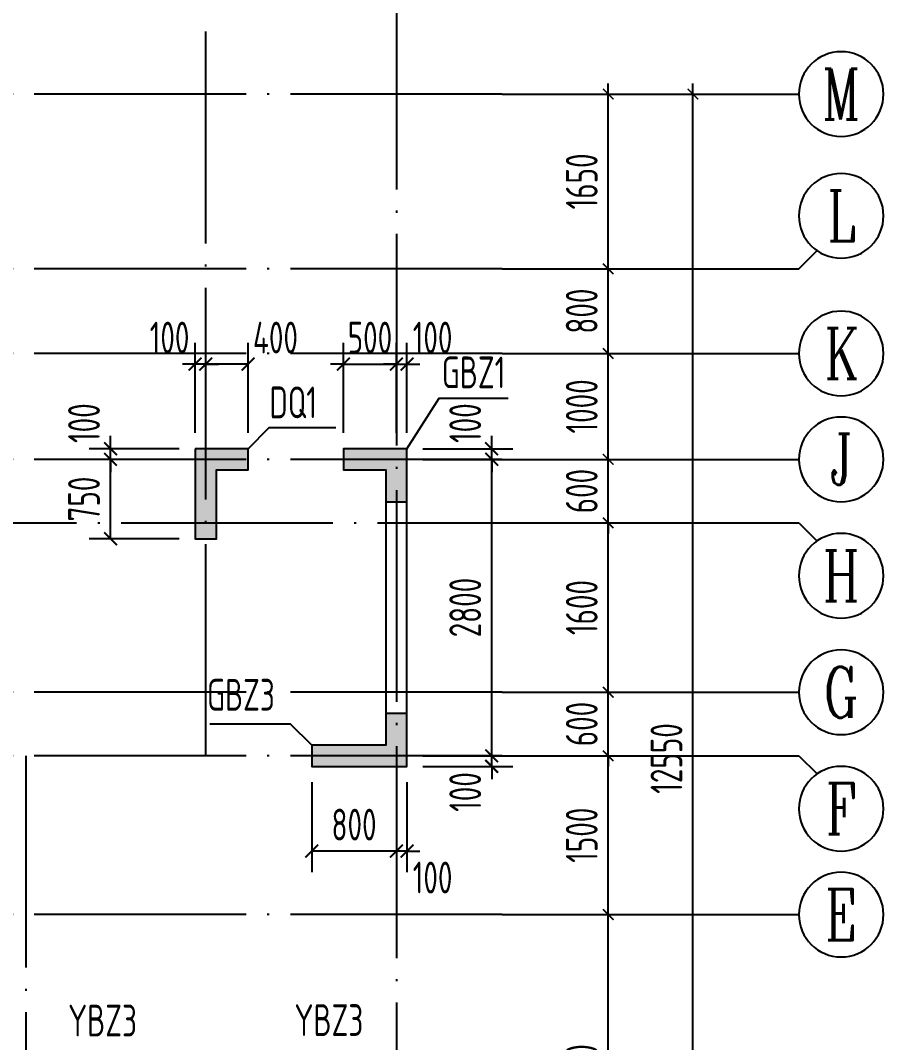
# Model space of a CAD drawing. Extents: x -1058961 to 23600, y -449123 to 2751847.
# Drawn here: x -398314 to -390164, y -111919 to -102265 of the extents above; entities that cross this region are included whole.
import ezdxf
from ezdxf.enums import TextEntityAlignment as Align

# ---------------------------------------------------------------- set-up
doc = ezdxf.new("R2010")
doc.units = 0
doc.header["$LTSCALE"] = 1000
doc.linetypes.add('DOTE', pattern=[2.42, 2, -0.2, 0.02, -0.2])
doc.layers.get('0').update_dxf_attribs({"linetype": 'CONTINUOUS'})
doc.layers.get('DEFPOINTS').update_dxf_attribs({"linetype": 'CONTINUOUS'})
for name, color, linetype in [('A-AXIS', 1, 'CONTINUOUS'), ('A-DOTE', 10, 'DOTE'), ('AXIS_NUM', 7, 'CONTINUOUS'), ('S-Q墙实线', 6, 'CONTINUOUS'), ('S-Q墙标注', 3, 'CONTINUOUS'), ('S-X详图填充', 252, 'CONTINUOUS'), ('S-X详图实线', 4, 'CONTINUOUS'), ('S-Y一般标注', 3, 'CONTINUOUS'), ('S-Z柱编号', 6, 'CONTINUOUS')]:
    doc.layers.add(name, color=color, linetype=linetype)
doc.styles.add('TSSD_Axis', font='complex.shx', dxfattribs={"width": 0.7, "bigfont": 'hztxt.shx'})
doc.styles.add('TSSD_DIMENSION', font='Tssdeng.shx', dxfattribs={"width": 0.7, "bigfont": 'tssdchn.shx'})
doc.styles.add('TSSD_REIN', font='tssdeng.shx', dxfattribs={"width": 0.7, "height": 300, "bigfont": 'tssdchn.shx'})
doc.styles.add('结构文字', font='zstxt.shx', dxfattribs={"width": 0.7, "bigfont": 'zshz.shx'})
doc.dimstyles.new('STRUCK', dxfattribs={"dimtxt": 400, "dimasz": 121, "dimexe": 200, "dimexo": 150, "dimgap": 115, "dimtad": 1, "dimdec": 0, "dimdsep": 46, "dimtxsty": '结构文字', "dimblk": 'ARCHTICK', "dimcen": 400, "dimclrd": 3, "dimclre": 3, "dimclrt": 7, "dimadec": 0, "dimazin": 0, "dimtfac": 1, "dimtdec": 0, "dimtix": 1, "dimtmove": 2, "dimatfit": 3, "dimldrblk": '_DIMX', "dimfxl": 0, "dimtolj": 1, "dimtzin": 0, "dimarcsym": 0})
doc.dimstyles.new('TSSD_100_100', dxfattribs={"dimtxt": 300, "dimasz": 100, "dimexe": 100, "dimexo": 250, "dimgap": 100, "dimtad": 1, "dimdec": 0, "dimzin": 0, "dimdsep": 46, "dimtxsty": 'TSSD_DIMENSION', "dimblk": 'ARCHTICK', "dimcen": 0, "dimdle": 100, "dimclrt": 7, "dimadec": 0, "dimazin": 0, "dimtfac": 1, "dimtdec": 0, "dimtix": 1, "dimtmove": 2, "dimatfit": 3, "dimldrblk": 'ARCHTICK', "dimfxl": 0, "dimtolj": 1, "dimtzin": 0, "dimarcsym": 0})

# ---------------------------------------------------------------- blocks, each defined once
blk = doc.blocks.new('ts_axno')
at = {"color": 0, "linetype": 'ByBlock', "lineweight": -2}
blk.add_circle((0, 0), 0.5, dxfattribs=at)
at = {"color": 0, "linetype": 'ByBlock', "lineweight": -2, "style": 'TSSD_Axis', "width": 0.7}
blk.add_attdef('A', text='', height=0.6, dxfattribs=at).set_placement((0, 0), align=Align.MIDDLE_CENTER)
blk = doc.blocks.new('_ArchTick')
at = {"color": 0, "linetype": 'ByBlock', "const_width": 0.15}
blk.add_lwpolyline([(-0.5, -0.5), (0.5, 0.5)], dxfattribs=at)
blk = doc.blocks.new('*D1113')
at = {"layer": 'DEFPOINTS', "color": 0}
for p in [(55600, 10900), (56600, 10900), (55600, 9400)]:
    blk.add_point(p, dxfattribs=at)
at = {"layer": 'S-Y一般标注', "color": 0, "lineweight": -2}
for p, q in [((56600, 9300), (56600, 11000)), ((55850, 10900), (56700, 10900)), ((55850, 9400), (56700, 9400))]:
    blk.add_line(p, q, dxfattribs=at)
at = {"layer": 'S-Y一般标注', "color": 0, "lineweight": -2, "xscale": 100, "yscale": 100, "zscale": 100}
for p, rotation in [((56600, 10900), 90), ((56600, 9400), 270)]:
    blk.add_blockref('_ArchTick', p, dxfattribs=dict(at, rotation=rotation))
at = {"layer": 'S-Y一般标注', "color": 7, "insert": (56350, 10150), "char_height": 300, "attachment_point": 5, "rotation": 90, "style": 'TSSD_DIMENSION'}
blk.add_mtext('\\A1;1500', dxfattribs=at)
blk = doc.blocks.new('*D1114')
at = {"layer": 'DEFPOINTS', "color": 0}
for p in [(55600, 11500), (56600, 11500), (55600, 10900)]:
    blk.add_point(p, dxfattribs=at)
at = {"layer": 'S-Y一般标注', "color": 0, "lineweight": -2}
for p, q in [((56600, 11500), (56600, 11600)), ((55850, 11500), (56700, 11500)), ((56600, 10900), (56600, 11500)), ((55850, 10900), (56700, 10900)), ((56600, 10900), (56600, 10800))]:
    blk.add_line(p, q, dxfattribs=at)
at = {"layer": 'S-Y一般标注', "color": 0, "lineweight": -2, "xscale": 100, "yscale": 100, "zscale": 100}
for p, rotation in [((56600, 11500), 270), ((56600, 10900), 90)]:
    blk.add_blockref('_ArchTick', p, dxfattribs=dict(at, rotation=rotation))
at = {"layer": 'S-Y一般标注', "color": 7, "insert": (56350, 11200), "char_height": 300, "attachment_point": 5, "rotation": 90, "style": 'TSSD_DIMENSION'}
blk.add_mtext('\\A1;600', dxfattribs=at)
blk = doc.blocks.new('*D1115')
at = {"layer": 'DEFPOINTS', "color": 0}
for p in [(55600, 13100.3), (56600, 13100.3), (55600, 11500)]:
    blk.add_point(p, dxfattribs=at)
at = {"layer": 'S-Y一般标注', "color": 0, "lineweight": -2}
for p, q in [((56600, 11400), (56600, 13200.3)), ((55850, 13100.3), (56700, 13100.3)), ((55850, 11500), (56700, 11500))]:
    blk.add_line(p, q, dxfattribs=at)
at = {"layer": 'S-Y一般标注', "color": 0, "lineweight": -2, "xscale": 100, "yscale": 100, "zscale": 100}
for p, rotation in [((56600, 13100.3), 90), ((56600, 11500), 270)]:
    blk.add_blockref('_ArchTick', p, dxfattribs=dict(at, rotation=rotation))
at = {"layer": 'S-Y一般标注', "color": 7, "insert": (56350, 12300.2), "char_height": 300, "attachment_point": 5, "rotation": 90, "style": 'TSSD_DIMENSION'}
blk.add_mtext('\\A1;1600', dxfattribs=at)
blk = doc.blocks.new('*D1116')
at = {"layer": 'DEFPOINTS', "color": 0}
for p in [(55600, 13700), (56600, 13700), (55600, 13100.3)]:
    blk.add_point(p, dxfattribs=at)
at = {"layer": 'S-Y一般标注', "color": 0, "lineweight": -2}
for p, q in [((56600, 13700), (56600, 13800)), ((55850, 13700), (56700, 13700)), ((56600, 13100.3), (56600, 13700)), ((55850, 13100.3), (56700, 13100.3)), ((56600, 13100.3), (56600, 13000.3))]:
    blk.add_line(p, q, dxfattribs=at)
at = {"layer": 'S-Y一般标注', "color": 0, "lineweight": -2, "xscale": 100, "yscale": 100, "zscale": 100}
for p, rotation in [((56600, 13700), 270), ((56600, 13100.3), 90)]:
    blk.add_blockref('_ArchTick', p, dxfattribs=dict(at, rotation=rotation))
at = {"layer": 'S-Y一般标注', "color": 7, "insert": (56350, 13400.2), "char_height": 300, "attachment_point": 5, "rotation": 90, "style": 'TSSD_DIMENSION'}
blk.add_mtext('\\A1;600', dxfattribs=at)
blk = doc.blocks.new('*D1117')
at = {"layer": 'DEFPOINTS', "color": 0}
for p in [(55600, 14700), (56600, 14700), (55600, 13700)]:
    blk.add_point(p, dxfattribs=at)
at = {"layer": 'S-Y一般标注', "color": 0, "lineweight": -2}
for p, q in [((56600, 13600), (56600, 14800)), ((55850, 14700), (56700, 14700)), ((55850, 13700), (56700, 13700))]:
    blk.add_line(p, q, dxfattribs=at)
at = {"layer": 'S-Y一般标注', "color": 0, "lineweight": -2, "xscale": 100, "yscale": 100, "zscale": 100}
for p, rotation in [((56600, 14700), 90), ((56600, 13700), 270)]:
    blk.add_blockref('_ArchTick', p, dxfattribs=dict(at, rotation=rotation))
at = {"layer": 'S-Y一般标注', "color": 7, "insert": (56350, 14200), "char_height": 300, "attachment_point": 5, "rotation": 90, "style": 'TSSD_DIMENSION'}
blk.add_mtext('\\A1;1000', dxfattribs=at)
blk = doc.blocks.new('*D1118')
at = {"layer": 'DEFPOINTS', "color": 0}
for p in [(55600, 17150), (57400, 17150), (55600, 4600)]:
    blk.add_point(p, dxfattribs=at)
at = {"layer": 'S-Y一般标注', "color": 0, "lineweight": -2}
for p, q in [((57400, 4500), (57400, 17250)), ((55850, 17150), (57500, 17150)), ((55850, 4600), (57500, 4600))]:
    blk.add_line(p, q, dxfattribs=at)
at = {"layer": 'S-Y一般标注', "color": 0, "lineweight": -2, "xscale": 100, "yscale": 100, "zscale": 100}
for p, rotation in [((57400, 17150), 90), ((57400, 4600), 270)]:
    blk.add_blockref('_ArchTick', p, dxfattribs=dict(at, rotation=rotation))
at = {"layer": 'S-Y一般标注', "color": 7, "insert": (57150, 10875), "char_height": 300, "attachment_point": 5, "rotation": 90, "style": 'TSSD_DIMENSION'}
blk.add_mtext('\\A1;12550', dxfattribs=at)
blk = doc.blocks.new('*D1119')
at = {"layer": 'DEFPOINTS', "color": 0}
for p in [(55600, 15500), (56600, 15500), (55600, 14700)]:
    blk.add_point(p, dxfattribs=at)
at = {"layer": 'S-Y一般标注', "color": 0, "lineweight": -2}
for p, q in [((56600, 14600), (56600, 15600)), ((55850, 15500), (56700, 15500)), ((55850, 14700), (56700, 14700))]:
    blk.add_line(p, q, dxfattribs=at)
at = {"layer": 'S-Y一般标注', "color": 0, "lineweight": -2, "xscale": 100, "yscale": 100, "zscale": 100}
for p, rotation in [((56600, 15500), 90), ((56600, 14700), 270)]:
    blk.add_blockref('_ArchTick', p, dxfattribs=dict(at, rotation=rotation))
at = {"layer": 'S-Y一般标注', "color": 7, "insert": (56350, 15100), "char_height": 300, "attachment_point": 5, "rotation": 90, "style": 'TSSD_DIMENSION'}
blk.add_mtext('\\A1;800', dxfattribs=at)
blk = doc.blocks.new('*D1121')
at = {"layer": 'DEFPOINTS', "color": 0}
for p in [(55600, 9400), (56600, 9400), (55600, 6400)]:
    blk.add_point(p, dxfattribs=at)
at = {"layer": 'S-Y一般标注', "color": 0, "lineweight": -2}
for p, q in [((56600, 6300), (56600, 9500)), ((55850, 9400), (56700, 9400)), ((55850, 6400), (56700, 6400))]:
    blk.add_line(p, q, dxfattribs=at)
at = {"layer": 'S-Y一般标注', "color": 0, "lineweight": -2, "xscale": 100, "yscale": 100, "zscale": 100}
for p, rotation in [((56600, 9400), 90), ((56600, 6400), 270)]:
    blk.add_blockref('_ArchTick', p, dxfattribs=dict(at, rotation=rotation))
at = {"layer": 'S-Y一般标注', "color": 7, "insert": (56350, 7900), "char_height": 300, "attachment_point": 5, "rotation": 90, "style": 'TSSD_DIMENSION'}
blk.add_mtext('\\A1;3000', dxfattribs=at)
blk = doc.blocks.new('*D1122')
at = {"layer": 'DEFPOINTS', "color": 0}
for p in [(55600, 17150), (56600, 17150), (55600, 15500)]:
    blk.add_point(p, dxfattribs=at)
at = {"layer": 'S-Y一般标注', "color": 0, "lineweight": -2}
for p, q in [((56600, 15400), (56600, 17250)), ((55850, 17150), (56700, 17150)), ((55850, 15500), (56700, 15500))]:
    blk.add_line(p, q, dxfattribs=at)
at = {"layer": 'S-Y一般标注', "color": 0, "lineweight": -2, "xscale": 100, "yscale": 100, "zscale": 100}
for p, rotation in [((56600, 17150), 90), ((56600, 15500), 270)]:
    blk.add_blockref('_ArchTick', p, dxfattribs=dict(at, rotation=rotation))
at = {"layer": 'S-Y一般标注', "color": 7, "insert": (56350, 16325), "char_height": 300, "attachment_point": 5, "rotation": 90, "style": 'TSSD_DIMENSION'}
blk.add_mtext('\\A1;1650', dxfattribs=at)
blk = doc.blocks.new('*D188')
at = {"layer": 'DEFPOINTS', "color": 0}
for p in [(-394664.4, -109211), (-393864.4, -109211), (-394664.4, -109311)]:
    blk.add_point(p, dxfattribs=at)
at = {"layer": 'S-Q墙标注', "color": 3, "lineweight": -2}
for p, q in [((-393864.4, -109211), (-393864.4, -109090)), ((-394514.4, -109211), (-393664.4, -109211)), ((-393864.4, -109311), (-393864.4, -109211)), ((-394514.4, -109311), (-393664.4, -109311)), ((-393864.4, -109311), (-393864.4, -109432))]:
    blk.add_line(p, q, dxfattribs=at)
at = {"layer": 'S-Q墙标注', "color": 3, "lineweight": -2, "xscale": 121, "yscale": 121, "zscale": 121}
for p, rotation in [((-393864.4, -109211), 270), ((-393864.4, -109311), 90)]:
    blk.add_blockref('_ArchTick', p, dxfattribs=dict(at, rotation=rotation))
at = {"layer": 'S-Q墙标注', "color": 7, "insert": (-394114.4, -109552.9), "char_height": 300, "attachment_point": 5, "rotation": 90, "style": 'TSSD_REIN'}
blk.add_mtext('\\A1;100', dxfattribs=at)
blk = doc.blocks.new('_DIMX')
blk.add_line((-150, 0), (150, 0))
at = {"const_width": 50}
blk.add_lwpolyline([(-70, -70), (70, 70)], dxfattribs=at)
blk = doc.blocks.new('*D189')
at = {"layer": 'DEFPOINTS', "color": 0}
for p in [(-394664.4, -106411), (-393864.4, -106411), (-394664.4, -109211)]:
    blk.add_point(p, dxfattribs=at)
at = {"layer": 'S-Q墙标注', "color": 3, "lineweight": -2}
for p, q in [((-394514.4, -106411), (-393664.4, -106411)), ((-393864.4, -109211), (-393864.4, -106411)), ((-394514.4, -109211), (-393664.4, -109211))]:
    blk.add_line(p, q, dxfattribs=at)
at = {"layer": 'S-Q墙标注', "color": 3, "lineweight": -2, "xscale": 121, "yscale": 121, "zscale": 121}
for p, rotation in [((-393864.4, -106411), 90), ((-393864.4, -109211), 270)]:
    blk.add_blockref('_ArchTick', p, dxfattribs=dict(at, rotation=rotation))
at = {"layer": 'S-Q墙标注', "color": 7, "insert": (-394114.4, -107811), "char_height": 300, "attachment_point": 5, "rotation": 90, "style": 'TSSD_REIN'}
blk.add_mtext('\\A1;2800', dxfattribs=at)
blk = doc.blocks.new('*D190')
at = {"layer": 'DEFPOINTS', "color": 0}
for p in [(-394664.4, -106311), (-393864.4, -106311), (-394664.4, -106411)]:
    blk.add_point(p, dxfattribs=at)
at = {"layer": 'S-Q墙标注', "color": 3, "lineweight": -2}
for p, q in [((-393864.4, -106311), (-393864.4, -106190)), ((-394514.4, -106311), (-393664.4, -106311)), ((-393864.4, -106411), (-393864.4, -106311)), ((-394514.4, -106411), (-393664.4, -106411)), ((-393864.4, -106411), (-393864.4, -106532))]:
    blk.add_line(p, q, dxfattribs=at)
at = {"layer": 'S-Q墙标注', "color": 3, "lineweight": -2, "xscale": 121, "yscale": 121, "zscale": 121}
for p, rotation in [((-393864.4, -106311), 270), ((-393864.4, -106411), 90)]:
    blk.add_blockref('_ArchTick', p, dxfattribs=dict(at, rotation=rotation))
at = {"layer": 'S-Q墙标注', "color": 7, "insert": (-394114.4, -106069), "char_height": 300, "attachment_point": 5, "rotation": 90, "style": 'TSSD_REIN'}
blk.add_mtext('\\A1;100', dxfattribs=at)
blk = doc.blocks.new('*D191')
at = {"layer": 'DEFPOINTS', "color": 0}
for p in [(-394764.4, -109311), (-394664.4, -109311), (-394764.4, -110111)]:
    blk.add_point(p, dxfattribs=at)
at = {"layer": 'S-Q墙标注', "color": 3, "lineweight": -2}
for p, q in [((-394764.4, -109461), (-394764.4, -110311)), ((-394664.4, -109461), (-394664.4, -110311)), ((-394764.4, -110111), (-394885.4, -110111)), ((-394664.4, -110111), (-394764.4, -110111)), ((-394664.4, -110111), (-394543.4, -110111))]:
    blk.add_line(p, q, dxfattribs=at)
at = {"layer": 'S-Q墙标注', "color": 3, "lineweight": -2, "xscale": 121, "yscale": 121, "zscale": 121}
blk.add_blockref('_ArchTick', (-394764.4, -110111), dxfattribs=at)
at = {"layer": 'S-Q墙标注', "color": 3, "lineweight": -2, "xscale": 121, "yscale": 121, "zscale": 121, "rotation": 180}
blk.add_blockref('_ArchTick', (-394664.4, -110111), dxfattribs=at)
at = {"layer": 'S-Q墙标注', "color": 7, "insert": (-394422.5, -110361), "char_height": 300, "attachment_point": 5, "style": 'TSSD_REIN'}
blk.add_mtext('\\A1;100', dxfattribs=at)
blk = doc.blocks.new('*D192')
at = {"layer": 'DEFPOINTS', "color": 0}
for p in [(-395564.4, -109311), (-394764.4, -109311), (-395564.4, -110111)]:
    blk.add_point(p, dxfattribs=at)
at = {"layer": 'S-Q墙标注', "color": 3, "lineweight": -2}
for p, q in [((-395564.4, -109461), (-395564.4, -110311)), ((-394764.4, -109461), (-394764.4, -110311)), ((-394764.4, -110111), (-395564.4, -110111))]:
    blk.add_line(p, q, dxfattribs=at)
at = {"layer": 'S-Q墙标注', "color": 3, "lineweight": -2, "xscale": 121, "yscale": 121, "zscale": 121, "rotation": 180}
blk.add_blockref('_ArchTick', (-395564.4, -110111), dxfattribs=at)
at = {"layer": 'S-Q墙标注', "color": 3, "lineweight": -2, "xscale": 121, "yscale": 121, "zscale": 121}
blk.add_blockref('_ArchTick', (-394764.4, -110111), dxfattribs=at)
at = {"layer": 'S-Q墙标注', "color": 7, "insert": (-395164.4, -109861), "char_height": 300, "attachment_point": 5, "style": 'TSSD_REIN'}
blk.add_mtext('\\A1;800', dxfattribs=at)
blk = doc.blocks.new('*D195')
at = {"layer": 'DEFPOINTS', "color": 0}
for p in [(-394764.4, -105511), (-395264.4, -106311), (-394764.4, -106311)]:
    blk.add_point(p, dxfattribs=at)
at = {"layer": 'S-Q墙标注', "color": 3, "lineweight": -2}
for p, q in [((-395264.4, -106161), (-395264.4, -105311)), ((-394764.4, -106161), (-394764.4, -105311)), ((-395264.4, -105511), (-395385.4, -105511)), ((-395264.4, -105511), (-394764.4, -105511)), ((-394764.4, -105511), (-394643.4, -105511))]:
    blk.add_line(p, q, dxfattribs=at)
at = {"layer": 'S-Q墙标注', "color": 3, "lineweight": -2, "xscale": 121, "yscale": 121, "zscale": 121}
blk.add_blockref('_ArchTick', (-395264.4, -105511), dxfattribs=at)
at = {"layer": 'S-Q墙标注', "color": 3, "lineweight": -2, "xscale": 121, "yscale": 121, "zscale": 121, "rotation": 180}
blk.add_blockref('_ArchTick', (-394764.4, -105511), dxfattribs=at)
at = {"layer": 'S-Q墙标注', "color": 7, "insert": (-395014.4, -105261), "char_height": 300, "attachment_point": 5, "style": 'TSSD_REIN'}
blk.add_mtext('\\A1;500', dxfattribs=at)
blk = doc.blocks.new('*D196')
at = {"layer": 'DEFPOINTS', "color": 0}
for p in [(-394664.4, -105511), (-394764.4, -106311), (-394664.4, -106311)]:
    blk.add_point(p, dxfattribs=at)
at = {"layer": 'S-Q墙标注', "color": 3, "lineweight": -2}
for p, q in [((-394764.4, -106161), (-394764.4, -105311)), ((-394664.4, -106161), (-394664.4, -105311)), ((-394764.4, -105511), (-394885.4, -105511)), ((-394764.4, -105511), (-394664.4, -105511)), ((-394664.4, -105511), (-394543.4, -105511))]:
    blk.add_line(p, q, dxfattribs=at)
at = {"layer": 'S-Q墙标注', "color": 3, "lineweight": -2, "xscale": 121, "yscale": 121, "zscale": 121}
blk.add_blockref('_ArchTick', (-394764.4, -105511), dxfattribs=at)
at = {"layer": 'S-Q墙标注', "color": 3, "lineweight": -2, "xscale": 121, "yscale": 121, "zscale": 121, "rotation": 180}
blk.add_blockref('_ArchTick', (-394664.4, -105511), dxfattribs=at)
at = {"layer": 'S-Q墙标注', "color": 7, "insert": (-394422.5, -105261), "char_height": 300, "attachment_point": 5, "style": 'TSSD_REIN'}
blk.add_mtext('\\A1;100', dxfattribs=at)
blk = doc.blocks.new('*D207')
at = {"layer": 'DEFPOINTS', "color": 0}
for p in [(-397464.4, -106411), (-396664.4, -106411), (-396664.4, -107160.9)]:
    blk.add_point(p, dxfattribs=at)
at = {"layer": 'S-Q墙标注', "color": 3, "lineweight": -2}
for p, q in [((-396814.4, -106411), (-397664.4, -106411)), ((-397464.4, -107160.9), (-397464.4, -106411)), ((-396814.4, -107160.9), (-397664.4, -107160.9))]:
    blk.add_line(p, q, dxfattribs=at)
at = {"layer": 'S-Q墙标注', "color": 3, "lineweight": -2, "xscale": 121, "yscale": 121, "zscale": 121}
for p, rotation in [((-397464.4, -106411), 90), ((-397464.4, -107160.9), 270)]:
    blk.add_blockref('_ArchTick', p, dxfattribs=dict(at, rotation=rotation))
at = {"layer": 'S-Q墙标注', "color": 7, "insert": (-397714.4, -106785.9), "char_height": 300, "attachment_point": 5, "rotation": 90, "style": 'TSSD_REIN'}
blk.add_mtext('\\A1;750', dxfattribs=at)
blk = doc.blocks.new('*D208')
at = {"layer": 'DEFPOINTS', "color": 0}
for p in [(-397464.4, -106311), (-396664.4, -106311), (-396664.4, -106411)]:
    blk.add_point(p, dxfattribs=at)
at = {"layer": 'S-Q墙标注', "color": 3, "lineweight": -2}
for p, q in [((-397464.4, -106311), (-397464.4, -106190)), ((-396814.4, -106311), (-397664.4, -106311)), ((-397464.4, -106411), (-397464.4, -106311)), ((-396814.4, -106411), (-397664.4, -106411)), ((-397464.4, -106411), (-397464.4, -106532))]:
    blk.add_line(p, q, dxfattribs=at)
at = {"layer": 'S-Q墙标注', "color": 3, "lineweight": -2, "xscale": 121, "yscale": 121, "zscale": 121}
for p, rotation in [((-397464.4, -106311), 270), ((-397464.4, -106411), 90)]:
    blk.add_blockref('_ArchTick', p, dxfattribs=dict(at, rotation=rotation))
at = {"layer": 'S-Q墙标注', "color": 7, "insert": (-397714.4, -106069), "char_height": 300, "attachment_point": 5, "rotation": 90, "style": 'TSSD_REIN'}
blk.add_mtext('\\A1;100', dxfattribs=at)
blk = doc.blocks.new('*D209')
at = {"layer": 'DEFPOINTS', "color": 0}
for p in [(-396564.4, -105511), (-396564.4, -106311), (-396164.5, -106311)]:
    blk.add_point(p, dxfattribs=at)
at = {"layer": 'S-Q墙标注', "color": 3, "lineweight": -2}
for p, q in [((-396564.4, -106161), (-396564.4, -105311)), ((-396164.5, -106161), (-396164.5, -105311)), ((-396164.5, -105511), (-396564.4, -105511))]:
    blk.add_line(p, q, dxfattribs=at)
at = {"layer": 'S-Q墙标注', "color": 3, "lineweight": -2, "xscale": 121, "yscale": 121, "zscale": 121, "rotation": 180}
blk.add_blockref('_ArchTick', (-396564.4, -105511), dxfattribs=at)
at = {"layer": 'S-Q墙标注', "color": 3, "lineweight": -2, "xscale": 121, "yscale": 121, "zscale": 121}
blk.add_blockref('_ArchTick', (-396164.5, -105511), dxfattribs=at)
at = {"layer": 'S-Q墙标注', "color": 7, "insert": (-395906.4, -105261), "char_height": 300, "attachment_point": 5, "style": 'TSSD_REIN'}
blk.add_mtext('\\A1;400', dxfattribs=at)
blk = doc.blocks.new('*D210')
at = {"layer": 'DEFPOINTS', "color": 0}
for p in [(-396664.4, -105511), (-396664.4, -106311), (-396564.4, -106311)]:
    blk.add_point(p, dxfattribs=at)
at = {"layer": 'S-Q墙标注', "color": 3, "lineweight": -2}
for p, q in [((-396664.4, -106161), (-396664.4, -105311)), ((-396564.4, -106161), (-396564.4, -105311)), ((-396664.4, -105511), (-396785.4, -105511)), ((-396564.4, -105511), (-396664.4, -105511)), ((-396564.4, -105511), (-396443.4, -105511))]:
    blk.add_line(p, q, dxfattribs=at)
at = {"layer": 'S-Q墙标注', "color": 3, "lineweight": -2, "xscale": 121, "yscale": 121, "zscale": 121}
blk.add_blockref('_ArchTick', (-396664.4, -105511), dxfattribs=at)
at = {"layer": 'S-Q墙标注', "color": 3, "lineweight": -2, "xscale": 121, "yscale": 121, "zscale": 121, "rotation": 180}
blk.add_blockref('_ArchTick', (-396564.4, -105511), dxfattribs=at)
at = {"layer": 'S-Q墙标注', "color": 7, "insert": (-396906.3, -105261), "char_height": 300, "attachment_point": 5, "style": 'TSSD_REIN'}
blk.add_mtext('\\A1;100', dxfattribs=at)
blk = doc.blocks.new('20210726.16395156')
at = {"layer": 'A-AXIS'}
for p, q in [((55600, 17150), (58400, 17150)), ((58400, 15500), (58571.6, 15671.7)), ((55600, 15500), (58400, 15500)), ((55600, 14700), (58400, 14700)), ((55600, 13700), (58400, 13700)), ((55600, 13100.3), (58400, 13100.3)), ((58400, 13100.3), (58571.6, 12928.7)), ((55600, 11500), (58400, 11500)), ((55600, 10900), (58400, 10900)), ((58400, 10900), (58571.6, 10728.4)), ((55600, 9400), (58400, 9400))]:
    blk.add_line(p, q, dxfattribs=at)
at = {"layer": 'A-DOTE'}
for p, q in [((52800, 10900), (52800, 18249.9)), ((54600, 18249.9), (54600, 3600)), ((55600, 17150), (3600, 17150)), ((55600, 15500), (3600, 15500)), ((55600, 14700), (3600, 14700)), ((55600, 13700), (3600, 13700)), ((3600, 13100.3), (55600, 13100.3)), ((55600, 11500), (3600, 11500)), ((55600, 10900), (3600, 10900)), ((51100, 10900), (51100, 3600)), ((55600, 9400), (3600, 9400))]:
    blk.add_line(p, q, dxfattribs=at)
at = {"layer": 'A-AXIS'}
ref = blk.add_blockref('ts_axno', (58800, 17150), dxfattribs=dict(at, xscale=-800, yscale=800, zscale=800))
ref.add_attrib('G', 'M', dxfattribs={"layer": 'AXIS_NUM', "height": 480, "style": 'TSSD_Axis', "width": 0.7}).set_placement((58800, 17150), align=Align.MIDDLE_CENTER)
ref = blk.add_blockref('ts_axno', (58800, 16000), dxfattribs=dict(at, xscale=-800, yscale=800, zscale=800))
ref.add_attrib('G', 'L', dxfattribs={"layer": 'AXIS_NUM', "height": 480, "style": 'TSSD_Axis', "width": 0.7}).set_placement((58800, 16000), align=Align.MIDDLE_CENTER)
ref = blk.add_blockref('ts_axno', (58800, 14700), dxfattribs=dict(at, xscale=-800, yscale=800, zscale=800))
ref.add_attrib('G', 'K', dxfattribs={"layer": 'AXIS_NUM', "height": 480, "style": 'TSSD_Axis', "width": 0.7}).set_placement((58800, 14700), align=Align.MIDDLE_CENTER)
ref = blk.add_blockref('ts_axno', (58800, 13700), dxfattribs=dict(at, xscale=-800, yscale=800, zscale=800))
ref.add_attrib('G', 'J', dxfattribs={"layer": 'AXIS_NUM', "height": 480, "style": 'TSSD_Axis', "width": 0.7}).set_placement((58800, 13700), align=Align.MIDDLE_CENTER)
ref = blk.add_blockref('ts_axno', (58800, 12600.3), dxfattribs=dict(at, xscale=-800, yscale=800, zscale=800))
ref.add_attrib('C', 'H', dxfattribs={"layer": 'AXIS_NUM', "height": 480, "style": 'TSSD_Axis', "width": 0.7}).set_placement((58800, 12600.3), align=Align.MIDDLE_CENTER)
ref = blk.add_blockref('ts_axno', (58800, 11500), dxfattribs=dict(at, xscale=-800, yscale=800, zscale=800))
ref.add_attrib('D', 'G', dxfattribs={"layer": 'AXIS_NUM', "height": 480, "style": 'TSSD_Axis', "width": 0.7}).set_placement((58800, 11500), align=Align.MIDDLE_CENTER)
ref = blk.add_blockref('ts_axno', (58800, 10400), dxfattribs=dict(at, xscale=-800, yscale=800, zscale=800))
ref.add_attrib('C', 'F', dxfattribs={"layer": 'AXIS_NUM', "height": 480, "style": 'TSSD_Axis', "width": 0.7}).set_placement((58800, 10400), align=Align.MIDDLE_CENTER)
ref = blk.add_blockref('ts_axno', (58800, 9400), dxfattribs=dict(at, xscale=-800, yscale=800, zscale=800))
ref.add_attrib('B', 'E', dxfattribs={"layer": 'AXIS_NUM', "height": 480, "style": 'TSSD_Axis', "width": 0.7}).set_placement((58800, 9400), align=Align.MIDDLE_CENTER)
at = {"layer": 'S-Y一般标注'}
for base, p1, p2, picture, middle in [((57400, 17150), (55600, 4600), (55600, 17150), '*D1118', (57150, 10875)), ((56600, 17150), (55600, 15500), (55600, 17150), '*D1122', (56350, 16325)), ((56600, 15500), (55600, 14700), (55600, 15500), '*D1119', (56350, 15100)), ((56600, 14700), (55600, 13700), (55600, 14700), '*D1117', (56350, 14200)), ((56600, 13700), (55600, 13100.3), (55600, 13700), '*D1116', (56350, 13400.2)), ((56600, 13100.3), (55600, 11500), (55600, 13100.3), '*D1115', (56350, 12300.2)), ((56600, 11500), (55600, 10900), (55600, 11500), '*D1114', (56350, 11200)), ((56600, 10900), (55600, 9400), (55600, 10900), '*D1113', (56350, 10150)), ((56600, 9400), (55600, 6400), (55600, 9400), '*D1121', (56350, 7900))]:
    dim = blk.add_linear_dim(base=base, p1=p1, p2=p2, angle=90, dimstyle='TSSD_100_100', dxfattribs=at)
    dim.commit()
    dim.dimension.update_dxf_attribs({"geometry": picture, "text_midpoint": middle})

msp = doc.modelspace()

# ---------------------------------------------------------------- hatches: boundary and pattern name
at = {"layer": 'S-X详图填充'}
h = msp.add_hatch(color=256, dxfattribs=at)
h.dxf.hatch_style = 1
h.paths.add_polyline_path([(-396664.41, -106310.95), (-396664.41, -107160.93), (-396464.41, -107160.93), (-396464.41, -106510.95), (-396164.49, -106510.95), (-396164.49, -106310.95)])
h = msp.add_hatch(color=256, dxfattribs=at)
h.dxf.hatch_style = 1
h.paths.add_polyline_path([(-394864.39, -106810.95), (-394664.39, -106810.95), (-394664.39, -106310.95), (-395264.39, -106310.95), (-395264.39, -106510.95), (-394864.39, -106510.95)])
h = msp.add_hatch(color=256, dxfattribs=at)
h.dxf.hatch_style = 1
h.paths.add_polyline_path([(-394664.39, -108810.95), (-394864.39, -108810.95), (-394864.39, -109110.95), (-395564.4, -109110.95), (-395564.4, -109310.95), (-394664.39, -109310.95)])

# ---------------------------------------------------------------- linework, layer by layer
at = {"layer": 'S-Q墙实线'}
for points in [[(-396664.41, -106310.95), (-396664.41, -107160.93), (-396464.41, -107160.93), (-396464.41, -106510.95), (-396164.49, -106510.95), (-396164.49, -106310.95)], [(-394864.39, -109110.95), (-395564.4, -109110.95), (-395564.4, -109310.95), (-394664.39, -109310.95), (-394664.39, -106310.95), (-395264.39, -106310.95), (-395264.39, -106510.95), (-394864.39, -106510.95)]]:
    msp.add_lwpolyline(points, close=True, dxfattribs=at)
at = {"layer": 'S-X详图实线'}
for points in [[(-396664.41, -106310.95), (-396664.41, -107160.93), (-396464.41, -107160.93), (-396464.41, -106510.95), (-396164.49, -106510.95), (-396164.49, -106310.95), (-396664.41, -106310.95)], [(-394864.39, -106810.95), (-394664.39, -106810.95), (-394664.39, -106310.95), (-395264.39, -106310.95), (-395264.39, -106510.95), (-394864.39, -106510.95), (-394864.39, -106810.95)], [(-394664.39, -108810.95), (-394864.39, -108810.95), (-394864.39, -109110.95), (-395564.4, -109110.95), (-395564.4, -109310.95), (-394664.39, -109310.95), (-394664.39, -108810.95)]]:
    msp.add_lwpolyline(points, close=True, dxfattribs=at)
at = {"layer": 'S-Z柱编号', "color": 7}
for points in [[(-394664.39, -106310.95), (-394361.6, -105833.94), (-393710.03, -105833.94)], [(-396164.49, -106310.95), (-395964.49, -106110.95), (-395337.02, -106110.95)], [(-395564.4, -109110.95), (-395764.4, -108910.95), (-396525.47, -108910.95)]]:
    msp.add_lwpolyline(points, dxfattribs=at)

# ---------------------------------------------------------------- block references
at = {"layer": 'A-DOTE'}
msp.add_blockref('20210726.16395156', (-449364.4, -120111), dxfattribs=at)

# ---------------------------------------------------------------- texts
at = {"layer": 'S-Z柱编号', "color": 7, "style": 'TSSD_REIN', "width": 0.7}
for s, p in [('GBZ1', (-394335.6, -105829.46)), ('DQ1', (-395962.62, -106112.67)), ('GBZ3', (-396552.36, -108874.71)), ('YBZ3', (-397864.41, -111951.67)), ('YBZ3', (-395727.23, -111947.25))]:
    msp.add_text(s, height=300, dxfattribs=at).set_placement(p, align=Align.BOTTOM_LEFT)

# ---------------------------------------------------------------- dimensions: what is measured, and where the dimension line sits
at = {"layer": 'S-Q墙标注'}
for base, p1, p2, angle, picture, middle in [((-396664.41, -105510.95), (-396564.4, -106310.95), (-396664.41, -106310.95), 180, '*D210', (-396906.33, -105260.95)), ((-396564.4, -105510.95), (-396164.49, -106310.95), (-396564.4, -106310.95), 180, '*D209', (-395906.41, -105260.95)), ((-397464.41, -106310.95), (-396664.41, -106410.95), (-396664.41, -106310.95), 90, '*D208', (-397714.41, -106069.03)), ((-393864.39, -106310.95), (-394664.39, -106410.95), (-394664.39, -106310.95), 90, '*D190', (-394114.39, -106069.03)), ((-393864.39, -109210.95), (-394664.39, -109310.95), (-394664.39, -109210.95), 90, '*D188', (-394114.39, -109552.88)), ((-394764.4, -110110.95), (-394664.39, -109310.95), (-394764.4, -109310.95), 180, '*D191', (-394422.47, -110360.95))]:
    dim = msp.add_linear_dim(base=base, p1=p1, p2=p2, angle=angle, dimstyle='STRUCK', override={"dimtxt": 300, "dimgap": 100, "dimtxsty": 'TSSD_REIN'}, dxfattribs=at)
    dim.commit()
    dim.dimension.update_dxf_attribs({"geometry": picture, "text_midpoint": middle, "dimtype": 160})
dim = msp.add_linear_dim(base=(-394764.4, -105510.95), p1=(-395264.39, -106310.95), p2=(-394764.4, -106310.95), dimstyle='STRUCK', override={"dimtxt": 300, "dimgap": 100, "dimtxsty": 'TSSD_REIN'}, dxfattribs=at)
dim.commit()
dim.dimension.update_dxf_attribs({"geometry": '*D195', "text_midpoint": (-395014.39, -105260.95)})
dim = msp.add_linear_dim(base=(-394664.38, -105510.95), p1=(-394764.4, -106310.95), p2=(-394664.38, -106310.95), dimstyle='STRUCK', override={"dimtxt": 300, "dimgap": 100, "dimtxsty": 'TSSD_REIN'}, dxfattribs=at)
dim.commit()
dim.dimension.update_dxf_attribs({"geometry": '*D196', "text_midpoint": (-394422.46, -105260.95), "dimtype": 160})
for base, p1, p2, angle, picture, middle in [((-397464.41, -106410.95), (-396664.41, -107160.93), (-396664.41, -106410.95), 90, '*D207', (-397714.41, -106785.94)), ((-393864.39, -106410.95), (-394664.39, -109210.95), (-394664.39, -106410.95), 90, '*D189', (-394114.39, -107810.95)), ((-395564.4, -110110.95), (-394764.4, -109310.95), (-395564.4, -109310.95), 180, '*D192', (-395164.4, -109860.95))]:
    dim = msp.add_linear_dim(base=base, p1=p1, p2=p2, angle=angle, dimstyle='STRUCK', override={"dimtxt": 300, "dimgap": 100, "dimtxsty": 'TSSD_REIN'}, dxfattribs=at)
    dim.commit()
    dim.dimension.update_dxf_attribs({"geometry": picture, "text_midpoint": middle})

doc.saveas('drawing.dxf')
